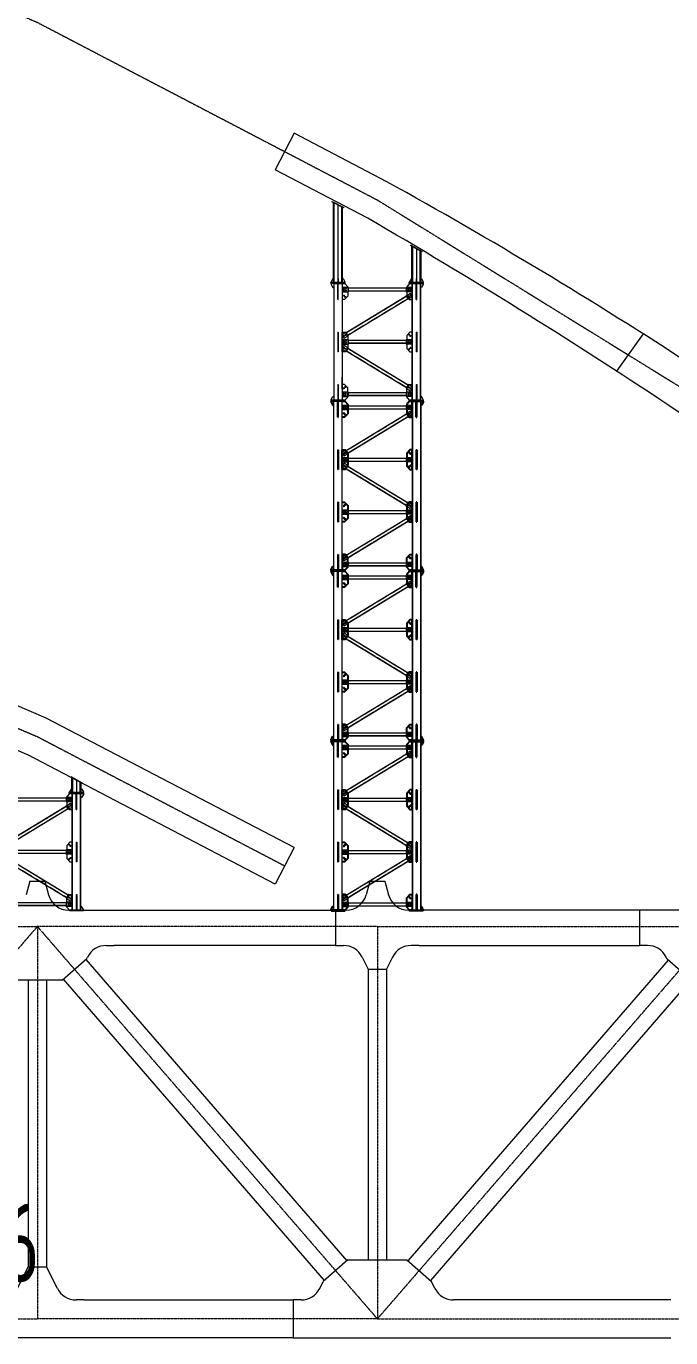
# Model space of a CAD drawing. Extents: x -2876908 to 633791, y -1383861 to 872234.
# Drawn here: x -429248 to -404600, y 749169 to 799314 of the extents above; entities that cross this region are included whole.
import ezdxf
from ezdxf.enums import TextEntityAlignment as Align

# ---------------------------------------------------------------- set-up
doc = ezdxf.new("R2010")
doc.units = 0
doc.header["$LTSCALE"] = 5
doc.header["$MEASUREMENT"] = 0
doc.linetypes.add('CENTER', pattern=[2, 1.25, -0.25, 0.25, -0.25])
doc.linetypes.add('DASHED', pattern=[0.75, 0.5, -0.25])
doc.layers.get('0').update_dxf_attribs({"linetype": 'CONTINUOUS', "lineweight": 25})
for name, color, linetype, lineweight in [('3中心线', 6, 'CENTER', 18), ('5标注', 3, 'CONTINUOUS', 15), ('6文本', 7, 'CONTINUOUS', 15), ('7边界线', 8, 'CONTINUOUS', 15), ('DIM', 3, 'CONTINUOUS', 0), ('STGJ_BOLT_THIN', 9, 'CONTINUOUS', 0), ('STXT_XG_END_THIN', 2, 'CONTINUOUS', 0), ('STXT_XG_THIN', 2, 'CONTINUOUS', 0), ('STXT_XG_TNDSH', 6, 'DASHED', 0)]:
    doc.layers.add(name, color=color, linetype=linetype, lineweight=lineweight)
doc.layers.add('M_Prof', color=2, linetype='CONTINUOUS')
doc.layers.add('M_Profx', color=2, linetype='CONTINUOUS')
doc.styles.add('TSSD_NORM', font='tssdeng.shx', dxfattribs={"width": 0.7, "bigfont": 'hztxt.shx'})

# ---------------------------------------------------------------- blocks, each defined once
blk = doc.blocks.new('f234w2')
at = {"layer": '3中心线'}
for p, q in [((245704, 1526), (232704, -13474)), ((232704, 1526), (245704, 1526)), ((245704, 1526), (258704, -13474)), ((258704, 1526), (245704, 1526)), ((245704, 1526), (245704, -13474)), ((271704, 1526), (258704, -13474)), ((258704, 1526), (271704, 1526)), ((258704, 1526), (258704, -13474)), ((232704, -13474), (245704, -13474)), ((258704, -13474), (245704, -13474)), ((258704, -13474), (271704, -13474))]:
    blk.add_line(p, q, dxfattribs=at)
at = {"layer": '7边界线'}
for p, q in [((245419, 3265), (245277, 2741)), ((245419, 3265), (245988, 3265)), ((245988, 3265), (246130, 2741)), ((258419, 3265), (258277, 2741)), ((258419, 3265), (258988, 3265)), ((258988, 3265), (259130, 2741)), ((246902, 2150), (248639, 2150)), ((248639, 2150), (257107, 2150)), ((257505, 2150), (257107, 2150)), ((257107, 2150), (257107, 800)), ((260300, 2150), (259902, 2150)), ((268732, 2150), (260300, 2150)), ((270502, 2150), (268732, 2150)), ((268732, 2150), (268732, 800)), ((248339, 800), (248639, 800)), ((257107, 800), (248639, 800)), ((257107, 800), (257407, 800)), ((260300, 800), (260000, 800)), ((260300, 800), (268732, 800)), ((269032, 800), (268732, 800)), ((246650, -520), (247594, 298)), ((247556, 265), (257541, -11257)), ((247594, 298), (247624, 358)), ((258123, 358), (258354, -104)), ((259284, 358), (259054, -104)), ((269829, 239), (259866, -11257)), ((269791, 272), (269748, 358)), ((270734, -546), (269791, 272)), ((246688, -487), (256674, -12009)), ((258354, -104), (258354, -11224)), ((258354, -104), (259054, -104)), ((259054, -104), (259054, -11224)), ((246650, -520), (244833, -520)), ((245354, -520), (245354, -11481)), ((246054, -520), (246054, -11481)), ((270696, -513), (260733, -12009)), ((244940, -12308), (245354, -11481)), ((245354, -11481), (246054, -11481)), ((246467, -12308), (246054, -11481)), ((257579, -11224), (256636, -12041)), ((257579, -11224), (259828, -11224)), ((259828, -11224), (260771, -12041)), ((256503, -12308), (256636, -12041)), ((260904, -12308), (260771, -12041)), ((247482, -12750), (247182, -12750)), ((247482, -12750), (255487, -12750)), ((255787, -12750), (255487, -12750)), ((255487, -12750), (255487, -14198)), ((269925, -12750), (261620, -12750)), ((255487, -14198), (243925, -14198)), ((255487, -14198), (269925, -14198))]:
    blk.add_line(p, q, dxfattribs=at)
for centre, start, end in [((246902, 2950), 195.1751, 270), ((257505, 2950), 270, 344.8249), ((259902, 2950), 195.1751, 270), ((248339, 0), 90, 153.4349), ((257407, 0), 26.5651, 90), ((260000, 0), 90, 153.4349), ((269032, 0), 26.5651, 90), ((247182, -11950), 206.5651, 270), ((255787, -11950), 270, 333.4349), ((261620, -11950), 206.5651, 270)]:
    blk.add_arc(centre, 800, start, end, dxfattribs=at)
blk = doc.blocks.new('立面图')
at = {"layer": '3中心线'}
for points in [[(37875, -1387), (50875, 9107), (63875, 18366), (76875, 26391), (89875, 33181), (102875, 38737), (115875, 43058), (128875, 46144), (141875, 47996), (154875, 48613), (167875, 47996), (180875, 46144), (193875, 43058), (206875, 38737), (219875, 33181), (232875, 26391), (245875, 18366), (258875, 9107), (271875, -1387)], [(80421, 934), (89875, 5872), (102875, 11428), (115875, 15749), (128875, 18835), (141875, 20687), (154875, 21305), (167875, 20687), (180875, 18835), (193875, 15749), (206875, 11428), (219875, 5872), (229329, 934)]]:
    blk.add_lwpolyline(points, dxfattribs=at)
at = {"layer": '7边界线', "ltscale": 0.1}
for p, q in [((229692, 28940), (228965, 27546)), ((233238, 27088), (229692, 28940)), ((232510, 25694), (228965, 27546)), ((243034, 21274), (242019, 19849)), ((220212, 6583), (207184, 12150)), ((219565, 5150), (206565, 10705)), ((229692, 1631), (220212, 6582)), ((228965, 237), (219510, 5176)), ((229692, 1631), (228965, 237))]:
    blk.add_line(p, q, dxfattribs=at)
for centre, radius, start, end in [((142052, -137707), 188341, 52.72008, 61.04305), ((116915, -173000), 229873, 53.0489, 59.81031)]:
    blk.add_arc(centre, radius, start, end, dxfattribs=at)
at = {"layer": '5标注'}
blk.add_blockref('f234w2', (-25830, -2913), dxfattribs=at)
blk = doc.blocks.new('孔')
blk.add_circle((22022, 20887), 13.3)
at = {"layer": 'STGJ_BOLT_THIN'}
for p, q in [((21992, 20887), (22052, 20887)), ((22022, 20917), (22022, 20857))]:
    blk.add_line(p, q, dxfattribs=at)
blk = doc.blocks.new('flhdasdhfksfdjl')
at = {"color": 241}
for p, q in [((11534671, 549419), (11534671, 550022)), ((11534691, 549419), (11534691, 550022)), ((11534671, 549419), (11534691, 549419)), ((11537671, 548165), (11537671, 547419)), ((11537671, 548165), (11537691, 548165)), ((11537691, 548165), (11537691, 547419)), ((11537691, 547419), (11537671, 547419)), ((11534671, 546165), (11534671, 545562)), ((11534671, 546165), (11534691, 546165)), ((11534691, 546165), (11534691, 545562))]:
    blk.add_line(p, q, dxfattribs=at)
for p, q in [((11534691, 549840), (11534671, 549840)), ((11534691, 549813), (11534671, 549813)), ((11534691, 549770), (11534671, 549770)), ((11534691, 549743), (11534671, 549743)), ((11537691, 549840), (11537671, 549840)), ((11537691, 549813), (11537671, 549813)), ((11537691, 549770), (11537671, 549770)), ((11537691, 549743), (11537671, 549743)), ((11534691, 549578), (11534671, 549578)), ((11534691, 549551), (11534671, 549551)), ((11534691, 549541), (11534671, 549541)), ((11534691, 549515), (11534671, 549515)), ((11537691, 549578), (11537671, 549578)), ((11537691, 549551), (11537671, 549551)), ((11537691, 549541), (11537671, 549541)), ((11537691, 549515), (11537671, 549515)), ((11534691, 548069), (11534671, 548069)), ((11534691, 548042), (11534671, 548042)), ((11534691, 548033), (11534671, 548033)), ((11534691, 548006), (11534671, 548006)), ((11534691, 547840), (11534671, 547840)), ((11534691, 547813), (11534671, 547813)), ((11534691, 547770), (11534671, 547770)), ((11534691, 547743), (11534671, 547743)), ((11537691, 548069), (11537671, 548069)), ((11537691, 548042), (11537671, 548042)), ((11537691, 548033), (11537671, 548033)), ((11537691, 548006), (11537671, 548006)), ((11537691, 547840), (11537671, 547840)), ((11537691, 547813), (11537671, 547813)), ((11537691, 547770), (11537671, 547770)), ((11537691, 547743), (11537671, 547743)), ((11534691, 547564), (11534671, 547564)), ((11534691, 547528), (11534671, 547528)), ((11537691, 547564), (11537671, 547564)), ((11537691, 547528), (11537671, 547528)), ((11534691, 546069), (11534671, 546069)), ((11534691, 546042), (11534671, 546042)), ((11534691, 546033), (11534671, 546033)), ((11534691, 546006), (11534671, 546006)), ((11534691, 545840), (11534671, 545840)), ((11534691, 545813), (11534671, 545813)), ((11534691, 545770), (11534671, 545770)), ((11534691, 545743), (11534671, 545743)), ((11537691, 546069), (11537671, 546069)), ((11537691, 546042), (11537671, 546042)), ((11537691, 546033), (11537671, 546033)), ((11537691, 546006), (11537671, 546006)), ((11537691, 545840), (11537671, 545840)), ((11537691, 545813), (11537671, 545813)), ((11537691, 545770), (11537671, 545770)), ((11537691, 545743), (11537671, 545743))]:
    blk.add_line(p, q)
at = {"color": 5}
for p, q in [((11537671, 549419), (11537671, 550022)), ((11537691, 549419), (11537691, 550022)), ((11537671, 549419), (11537691, 549419)), ((11534671, 548165), (11534671, 547419)), ((11534671, 548165), (11534691, 548165)), ((11534691, 548165), (11534691, 547419)), ((11534691, 547419), (11534671, 547419)), ((11537671, 546165), (11537671, 545562)), ((11537671, 546165), (11537691, 546165)), ((11537691, 546165), (11537691, 545562))]:
    blk.add_line(p, q, dxfattribs=at)
at = {"color": 6}
for points in [[(11534418, 550042), (11534943, 550042), (11534943, 550022), (11534418, 550022)], [(11537943, 550042), (11537418, 550042), (11537418, 550022), (11537943, 550022)], [(11534418, 545542), (11534943, 545542), (11534943, 545562), (11534418, 545562)], [(11537943, 545542), (11537418, 545542), (11537418, 545562), (11537943, 545562)]]:
    blk.add_lwpolyline(points, close=True, dxfattribs=at)
for points in [[(11534418, 550022), (11534418, 549992), (11534488, 549872), (11534518, 549872)], [(11534418, 550022), (11534418, 549992), (11534488, 549872), (11534518, 549872)], [(11537943, 550022), (11537943, 549992), (11537873, 549872), (11537843, 549872)], [(11537943, 550022), (11537943, 549992), (11537873, 549872), (11537843, 549872)], [(11534418, 545562), (11534418, 545592), (11534488, 545712), (11534518, 545712)], [(11534418, 545562), (11534418, 545592), (11534488, 545712), (11534518, 545712)], [(11537943, 545562), (11537943, 545592), (11537873, 545712), (11537843, 545712)], [(11537943, 545562), (11537943, 545592), (11537873, 545712), (11537843, 545712)]]:
    blk.add_lwpolyline(points, dxfattribs=at)
at = {"color": 5}
for points in [[(11534843, 550022), (11534943, 550022), (11535054, 549902), (11535054, 549540), (11534932, 549419), (11534843, 549419)], [(11537518, 548165), (11537429, 548165), (11537308, 548043), (11537308, 547540), (11537429, 547419), (11537518, 547419)], [(11534843, 546165), (11534843, 545562), (11534943, 545562), (11535054, 545682), (11535054, 546043), (11534932, 546165), (11534843, 546165)]]:
    blk.add_lwpolyline(points, dxfattribs=at)
at = {"color": 241}
for points in [[(11537518, 550022), (11537418, 550022), (11537308, 549897), (11537308, 549572), (11537401, 549419), (11537518, 549419), (11537518, 550022)], [(11534843, 548165), (11534960, 548165), (11535054, 548011), (11535054, 547572), (11534960, 547419), (11534843, 547419), (11534843, 548165)], [(11537518, 546165), (11537518, 545562), (11537418, 545562), (11537308, 545687), (11537308, 546011), (11537401, 546165), (11537518, 546165)]]:
    blk.add_lwpolyline(points, dxfattribs=at)
at = {"layer": 'DIM'}
for p, q in [((11534843, 545997), (11534843, 546449)), ((11537518, 546210), (11537518, 546547))]:
    blk.add_line(p, q, dxfattribs=at)
at = {"layer": 'STXT_XG_END_THIN'}
for p, q in [((11534518, 550022), (11534843, 550022)), ((11537843, 550022), (11537518, 550022)), ((11534518, 545562), (11534843, 545562)), ((11537843, 545562), (11537518, 545562))]:
    blk.add_line(p, q, dxfattribs=at)
at = {"layer": 'STXT_XG_END_THIN', "color": 3}
for p, q in [((11534863, 549872), (11534863, 549712)), ((11534863, 549712), (11535074, 549712)), ((11537498, 549712), (11537498, 549872)), ((11534863, 547872), (11534863, 547712)), ((11534863, 547712), (11535074, 547712)), ((11537498, 547712), (11537498, 547872)), ((11534863, 545872), (11534863, 545712)), ((11534863, 545712), (11535074, 545712)), ((11537498, 545712), (11537498, 545872))]:
    blk.add_line(p, q, dxfattribs=at)
at = {"layer": 'STXT_XG_THIN', "color": 2}
for p, q in [((11534518, 550022), (11534518, 545562)), ((11534843, 550022), (11534843, 545562)), ((11537518, 545562), (11537518, 550022)), ((11537843, 545562), (11537843, 550022))]:
    blk.add_line(p, q, dxfattribs=at)
at = {"layer": 'STXT_XG_THIN', "color": 3}
for p, q in [((11535074, 549872), (11534863, 549872)), ((11535064, 549872), (11535064, 549712)), ((11535074, 549872), (11535074, 549712)), ((11537288, 549849), (11535074, 549849)), ((11537288, 549735), (11535074, 549735)), ((11537288, 549872), (11537288, 549712)), ((11537498, 549872), (11537288, 549872)), ((11537498, 549712), (11537288, 549712)), ((11537298, 549872), (11537298, 549712)), ((11535074, 547872), (11534863, 547872)), ((11535064, 547872), (11535064, 547712)), ((11535074, 547872), (11535074, 547712)), ((11537288, 547849), (11535074, 547849)), ((11537288, 547735), (11535074, 547735)), ((11537288, 547872), (11537288, 547712)), ((11537498, 547872), (11537288, 547872)), ((11537498, 547712), (11537288, 547712)), ((11537298, 547872), (11537298, 547712)), ((11535074, 545872), (11534863, 545872)), ((11535064, 545872), (11535064, 545712)), ((11535074, 545872), (11535074, 545712)), ((11537288, 545849), (11535074, 545849)), ((11537288, 545735), (11535074, 545735)), ((11537288, 545872), (11537288, 545712)), ((11537498, 545872), (11537288, 545872)), ((11537498, 545712), (11537288, 545712)), ((11537298, 545872), (11537298, 545712))]:
    blk.add_line(p, q, dxfattribs=at)
at = {"layer": 'STXT_XG_THIN', "color": 241}
for p, q in [((11537292, 549560), (11537450, 549656)), ((11537498, 549577), (11537450, 549656)), ((11537304, 549540), (11534998, 548141)), ((11537363, 549443), (11535057, 548043)), ((11537375, 549423), (11537292, 549560)), ((11537383, 549428), (11537300, 549565)), ((11537498, 549498), (11537375, 549423)), ((11537498, 549577), (11537498, 549498)), ((11534863, 548085), (11534986, 548160)), ((11535061, 548018), (11534978, 548155)), ((11535069, 548023), (11534986, 548160)), ((11534863, 548007), (11534863, 548085)), ((11534863, 548007), (11534911, 547927)), ((11534863, 547577), (11534911, 547656)), ((11535069, 548023), (11534911, 547927)), ((11535069, 547560), (11534911, 547656)), ((11534863, 547577), (11534863, 547498)), ((11534863, 547498), (11534986, 547423)), ((11535061, 547565), (11534978, 547428)), ((11535069, 547560), (11534986, 547423)), ((11537304, 546043), (11534998, 547443)), ((11537363, 546141), (11535057, 547540)), ((11537375, 546160), (11537292, 546023)), ((11537383, 546155), (11537300, 546018)), ((11537498, 546085), (11537375, 546160)), ((11537498, 546007), (11537498, 546085)), ((11537292, 546023), (11537450, 545927)), ((11537498, 546007), (11537450, 545927))]:
    blk.add_line(p, q, dxfattribs=at)
at = {"layer": 'STXT_XG_TNDSH', "color": 2}
for p, q in [((11534526, 550022), (11534526, 545562)), ((11534835, 550022), (11534835, 545562)), ((11537526, 545562), (11537526, 550022)), ((11537835, 545562), (11537835, 550022))]:
    blk.add_line(p, q, dxfattribs=at)
at = {"layer": 'STXT_XG_TNDSH', "color": 3}
for p, q in [((11537288, 549845), (11535074, 549845)), ((11537288, 549739), (11535074, 549739)), ((11537288, 547845), (11535074, 547845)), ((11537288, 547739), (11535074, 547739)), ((11537288, 545845), (11535074, 545845)), ((11537288, 545739), (11535074, 545739))]:
    blk.add_line(p, q, dxfattribs=at)
at = {"layer": 'STXT_XG_TNDSH', "color": 241}
for p, q in [((11537306, 549537), (11535000, 548137)), ((11537361, 549446), (11535055, 548047)), ((11537306, 546047), (11535000, 547446)), ((11537361, 546137), (11535055, 547537))]:
    blk.add_line(p, q, dxfattribs=at)
for p in [(11512886, 528939), (11512886, 528869), (11512886, 528677), (11512956, 528939), (11512956, 528869), (11512936, 528627), (11512886, 526939), (11512886, 526869), (11512886, 526677), (11512956, 526939), (11512956, 526869), (11512946, 526640)]:
    blk.add_blockref('孔', p)
at = {"xscale": -1}
for p in [(11559405, 528939), (11559405, 528869), (11559475, 528939), (11559475, 528869), (11559475, 528677), (11559415, 528640), (11559405, 526939), (11559405, 526869), (11559475, 526939), (11559475, 526869), (11559475, 526677), (11559425, 526627)]:
    blk.add_blockref('孔', p, dxfattribs=at)
at = {"rotation": 180}
for p in [(11559425, 568956), (11559475, 568907), (11559415, 566943), (11559405, 566714), (11559405, 566644), (11559475, 566907), (11559475, 566714), (11559475, 566644)]:
    blk.add_blockref('孔', p, dxfattribs=at)
at = {"xscale": -1, "rotation": 180}
for p in [(11512886, 568907), (11512946, 568943), (11512936, 566956), (11512886, 566907), (11512886, 566714), (11512886, 566644), (11512956, 566714), (11512956, 566644)]:
    blk.add_blockref('孔', p, dxfattribs=at)
blk = doc.blocks.new('6.5M11')
at = {"color": 5}
for p, q in [((128499, 27955), (128499, 28558)), ((128519, 27955), (128519, 28558)), ((128519, 27955), (128499, 27955)), ((128499, 24701), (128499, 23955)), ((128499, 24701), (128519, 24701)), ((128519, 24701), (128519, 23955)), ((128519, 23955), (128499, 23955))]:
    blk.add_line(p, q, dxfattribs=at)
for p, q in [((128499, 28377), (128519, 28377)), ((128499, 28350), (128519, 28350)), ((128499, 28307), (128519, 28307)), ((128499, 28280), (128519, 28280)), ((128499, 28114), (128519, 28114)), ((128499, 28088), (128519, 28088)), ((128499, 28078), (128519, 28078)), ((128499, 28051), (128519, 28051)), ((128499, 26605), (128519, 26605)), ((128499, 26579), (128519, 26579)), ((128499, 26569), (128519, 26569)), ((128499, 26543), (128519, 26543)), ((128499, 26377), (128519, 26377)), ((128499, 26350), (128519, 26350)), ((128499, 26307), (128519, 26307)), ((128499, 26280), (128519, 26280)), ((128499, 26101), (128519, 26101)), ((128499, 26065), (128519, 26065)), ((128519, 24605), (128499, 24605)), ((128519, 24579), (128499, 24579)), ((128519, 24569), (128499, 24569)), ((128519, 24543), (128499, 24543)), ((128519, 24377), (128499, 24377)), ((128519, 24350), (128499, 24350)), ((128519, 24307), (128499, 24307)), ((128519, 24280), (128499, 24280)), ((128519, 24101), (128499, 24101)), ((128519, 24065), (128499, 24065)), ((128519, 22605), (128499, 22605)), ((128519, 22579), (128499, 22579)), ((128519, 22569), (128499, 22569)), ((128519, 22543), (128499, 22543)), ((128519, 22377), (128499, 22377)), ((128519, 22350), (128499, 22350)), ((128519, 22307), (128499, 22307)), ((128519, 22280), (128499, 22280))]:
    blk.add_line(p, q)
at = {"color": 241}
for p, q in [((128499, 26701), (128499, 25955)), ((128519, 26701), (128499, 26701)), ((128519, 26701), (128519, 25955)), ((128499, 25955), (128519, 25955)), ((128499, 22701), (128499, 22093)), ((128499, 22701), (128519, 22701)), ((128519, 22701), (128519, 22093))]:
    blk.add_line(p, q, dxfattribs=at)
at = {"color": 6}
for points in [[(128247, 28578), (128772, 28578), (128772, 28558), (128247, 28558)], [(128247, 22078), (128772, 22078), (128772, 22098), (128247, 22098)]]:
    blk.add_lwpolyline(points, close=True, dxfattribs=at)
for points in [[(128247, 28558), (128247, 28528), (128317, 28408), (128347, 28408)], [(128247, 28558), (128247, 28528), (128317, 28408), (128347, 28408)], [(128247, 22098), (128247, 22128), (128317, 22248), (128347, 22248)], [(128247, 22098), (128247, 22128), (128317, 22248), (128347, 22248)]]:
    blk.add_lwpolyline(points, dxfattribs=at)
at = {"color": 241}
for points in [[(128672, 28558), (128772, 28558), (128882, 28438), (128882, 28109), (128789, 27955), (128672, 27955), (128672, 28558)], [(128672, 24701), (128789, 24701), (128882, 24548), (128882, 24109), (128789, 23955), (128672, 23955), (128672, 24701)]]:
    blk.add_lwpolyline(points, dxfattribs=at)
at = {"color": 5}
for points in [[(128672, 26701), (128761, 26701), (128882, 26580), (128882, 26077), (128761, 25955), (128672, 25955), (128672, 26701)], [(128672, 22701), (128672, 22098), (128772, 22098), (128882, 22218), (128882, 22580), (128761, 22701), (128672, 22701)]]:
    blk.add_lwpolyline(points, dxfattribs=at)
at = {"layer": 'STXT_XG_END_THIN'}
for p, q in [((128347, 28558), (128672, 28558)), ((128347, 22098), (128672, 22098))]:
    blk.add_line(p, q, dxfattribs=at)
at = {"layer": 'STXT_XG_THIN', "color": 2}
for p, q in [((128347, 28558), (128347, 22098)), ((128672, 28558), (128672, 22098))]:
    blk.add_line(p, q, dxfattribs=at)
at = {"layer": 'STXT_XG_TNDSH', "color": 2}
for p, q in [((128355, 28558), (128355, 22098)), ((128664, 28558), (128664, 22098))]:
    blk.add_line(p, q, dxfattribs=at)
for p in [(106715, 7476), (106715, 7406), (106715, 7213), (106775, 7177), (106785, 7476), (106785, 7406), (106715, 5476), (106715, 5406), (106715, 5213), (106765, 5164), (106785, 5476), (106785, 5406), (106715, 3476), (106715, 3406), (106715, 3213), (106775, 3177), (106785, 3476), (106785, 3406)]:
    blk.add_blockref('孔', p)
at = {"xscale": -1, "rotation": 180}
for p in [(106715, 47443), (106765, 47493), (106715, 47251), (106715, 47181), (106785, 47251), (106785, 47181), (106715, 45443), (106775, 45480), (106715, 43443), (106765, 43493), (106715, 43251), (106715, 43181), (106785, 43251), (106785, 43181)]:
    blk.add_blockref('孔', p, dxfattribs=at)
blk = doc.blocks.new('6.5M222')
at = {"color": 241}
for p, q in [((130499, 27955), (130499, 28558)), ((130519, 27955), (130519, 28558)), ((130519, 27955), (130499, 27955)), ((130499, 24701), (130499, 23955)), ((130499, 24701), (130519, 24701)), ((130519, 24701), (130519, 23955)), ((130519, 23955), (130499, 23955))]:
    blk.add_line(p, q, dxfattribs=at)
for p, q in [((130499, 28377), (130519, 28377)), ((130499, 28350), (130519, 28350)), ((130499, 28307), (130519, 28307)), ((130499, 28280), (130519, 28280)), ((130499, 28114), (130519, 28114)), ((130499, 28088), (130519, 28088)), ((130499, 28078), (130519, 28078)), ((130499, 28051), (130519, 28051)), ((130499, 26605), (130519, 26605)), ((130499, 26579), (130519, 26579)), ((130499, 26569), (130519, 26569)), ((130499, 26543), (130519, 26543)), ((130499, 26377), (130519, 26377)), ((130499, 26350), (130519, 26350)), ((130499, 26307), (130519, 26307)), ((130499, 26280), (130519, 26280)), ((130499, 26101), (130519, 26101)), ((130499, 26065), (130519, 26065)), ((130519, 24605), (130499, 24605)), ((130519, 24579), (130499, 24579)), ((130519, 24569), (130499, 24569)), ((130519, 24543), (130499, 24543)), ((130519, 24377), (130499, 24377)), ((130519, 24350), (130499, 24350)), ((130519, 24307), (130499, 24307)), ((130519, 24280), (130499, 24280)), ((130519, 24101), (130499, 24101)), ((130519, 24065), (130499, 24065)), ((130499, 22605), (130519, 22605)), ((130499, 22579), (130519, 22579)), ((130499, 22569), (130519, 22569)), ((130499, 22543), (130519, 22543)), ((130499, 22377), (130519, 22377)), ((130499, 22350), (130519, 22350)), ((130499, 22307), (130519, 22307)), ((130499, 22280), (130519, 22280))]:
    blk.add_line(p, q)
at = {"color": 5}
for p, q in [((130499, 26701), (130499, 25955)), ((130519, 26701), (130499, 26701)), ((130519, 26701), (130519, 25955)), ((130499, 25955), (130519, 25955)), ((130499, 22701), (130499, 22098)), ((130519, 22701), (130499, 22701)), ((130519, 22701), (130519, 22098))]:
    blk.add_line(p, q, dxfattribs=at)
for points in [[(130347, 28558), (130247, 28558), (130137, 28438), (130137, 28077), (130258, 27955), (130347, 27955)], [(130347, 24701), (130258, 24701), (130137, 24580), (130137, 24077), (130258, 23955), (130347, 23955)]]:
    blk.add_lwpolyline(points, dxfattribs=at)
at = {"color": 6}
for points in [[(130772, 28578), (130247, 28578), (130247, 28558), (130772, 28558)], [(130772, 22078), (130247, 22078), (130247, 22098), (130772, 22098)]]:
    blk.add_lwpolyline(points, close=True, dxfattribs=at)
for points in [[(130772, 28558), (130772, 28528), (130702, 28408), (130672, 28408)], [(130772, 28558), (130772, 28528), (130702, 28408), (130672, 28408)], [(130772, 22098), (130772, 22128), (130702, 22248), (130672, 22248)], [(130772, 22098), (130772, 22128), (130702, 22248), (130672, 22248)]]:
    blk.add_lwpolyline(points, dxfattribs=at)
at = {"color": 241}
for points in [[(130347, 26701), (130230, 26701), (130137, 26548), (130137, 26109), (130230, 25955), (130347, 25955), (130347, 26701)], [(130347, 22701), (130347, 22098), (130247, 22098), (130137, 22218), (130137, 22548), (130230, 22701), (130347, 22701)]]:
    blk.add_lwpolyline(points, dxfattribs=at)
at = {"layer": 'STXT_XG_END_THIN'}
for p, q in [((130672, 28558), (130347, 28558)), ((130672, 22098), (130347, 22098))]:
    blk.add_line(p, q, dxfattribs=at)
at = {"layer": 'STXT_XG_THIN', "color": 2}
for p, q in [((130347, 22098), (130347, 28558)), ((130672, 22098), (130672, 28558))]:
    blk.add_line(p, q, dxfattribs=at)
at = {"layer": 'STXT_XG_TNDSH', "color": 2}
for p, q in [((130355, 22098), (130355, 28558)), ((130664, 22098), (130664, 28558))]:
    blk.add_line(p, q, dxfattribs=at)
at = {"xscale": -1}
for p in [(152234, 7476), (152234, 7406), (152304, 7476), (152304, 7406), (152304, 7213), (152254, 7164), (152234, 5476), (152234, 5406), (152244, 5177), (152304, 5476), (152304, 5406), (152304, 5213), (152234, 3476), (152234, 3406), (152254, 3164), (152304, 3476), (152304, 3406), (152304, 3213)]:
    blk.add_blockref('孔', p, dxfattribs=at)
at = {"rotation": 180}
for p in [(152244, 47480), (152304, 47443), (152254, 45493), (152304, 45443), (152244, 43480), (152304, 43443), (152234, 43251), (152234, 43181), (152304, 43251), (152304, 43181)]:
    blk.add_blockref('孔', p, dxfattribs=at)
blk = doc.blocks.new('sahdlfhaskfhkjs')
at = {"layer": 'STXT_XG_END_THIN', "color": 3}
for p, q in [((11556664, 547825), (11556664, 547665)), ((11556664, 547665), (11556874, 547665)), ((11559299, 547665), (11559299, 547825)), ((11556664, 545825), (11556664, 545665)), ((11556664, 545665), (11556874, 545665)), ((11559299, 545665), (11559299, 545825)), ((11556664, 543825), (11556664, 543665)), ((11556664, 543665), (11556874, 543665)), ((11559299, 543665), (11559299, 543825)), ((11556664, 541825), (11556664, 541665)), ((11556664, 541665), (11556874, 541665)), ((11559299, 541665), (11559299, 541825))]:
    blk.add_line(p, q, dxfattribs=at)
at = {"layer": 'STXT_XG_THIN', "color": 3}
for p, q in [((11556874, 547825), (11556664, 547825)), ((11556864, 547825), (11556864, 547665)), ((11556874, 547825), (11556874, 547665)), ((11559089, 547802), (11556874, 547802)), ((11559089, 547688), (11556874, 547688)), ((11559089, 547825), (11559089, 547665)), ((11559299, 547825), (11559089, 547825)), ((11559299, 547665), (11559089, 547665)), ((11559099, 547825), (11559099, 547665)), ((11556874, 545825), (11556664, 545825)), ((11556864, 545825), (11556864, 545665)), ((11556874, 545825), (11556874, 545665)), ((11559089, 545802), (11556874, 545802)), ((11559089, 545688), (11556874, 545688)), ((11559089, 545825), (11559089, 545665)), ((11559299, 545825), (11559089, 545825)), ((11559299, 545665), (11559089, 545665)), ((11559099, 545825), (11559099, 545665)), ((11556874, 543825), (11556664, 543825)), ((11556864, 543825), (11556864, 543665)), ((11556874, 543825), (11556874, 543665)), ((11559089, 543802), (11556874, 543802)), ((11559089, 543688), (11556874, 543688)), ((11559089, 543825), (11559089, 543665)), ((11559299, 543825), (11559089, 543825)), ((11559299, 543665), (11559089, 543665)), ((11559099, 543825), (11559099, 543665)), ((11556874, 541825), (11556664, 541825)), ((11556864, 541825), (11556864, 541665)), ((11556874, 541825), (11556874, 541665)), ((11559089, 541802), (11556874, 541802)), ((11559089, 541688), (11556874, 541688)), ((11559089, 541825), (11559089, 541665)), ((11559299, 541825), (11559089, 541825)), ((11559299, 541665), (11559089, 541665)), ((11559099, 541825), (11559099, 541665))]:
    blk.add_line(p, q, dxfattribs=at)
at = {"layer": 'STXT_XG_THIN', "color": 241}
for p, q in [((11556664, 547530), (11556712, 547609)), ((11556870, 547513), (11556712, 547609)), ((11556664, 547530), (11556664, 547451)), ((11556664, 547451), (11556787, 547377)), ((11556862, 547519), (11556779, 547382)), ((11556870, 547513), (11556787, 547377)), ((11559105, 545997), (11556799, 547396)), ((11559164, 546094), (11556858, 547494)), ((11559176, 546114), (11559093, 545977)), ((11559184, 546108), (11559101, 545972)), ((11559299, 546039), (11559176, 546114)), ((11559093, 545977), (11559251, 545881)), ((11559093, 545513), (11559251, 545609)), ((11559299, 545960), (11559251, 545881)), ((11559299, 545530), (11559251, 545609)), ((11559299, 545960), (11559299, 546039)), ((11559105, 545494), (11556799, 544094)), ((11559164, 545396), (11556858, 543997)), ((11559176, 545377), (11559093, 545513)), ((11559184, 545382), (11559101, 545519)), ((11559299, 545451), (11559176, 545377)), ((11559299, 545530), (11559299, 545451)), ((11556664, 544039), (11556787, 544114)), ((11556862, 543972), (11556779, 544108)), ((11556870, 543977), (11556787, 544114)), ((11556664, 543960), (11556664, 544039)), ((11556664, 543960), (11556712, 543881)), ((11556664, 543530), (11556712, 543609)), ((11556870, 543977), (11556712, 543881)), ((11556870, 543513), (11556712, 543609)), ((11556664, 543530), (11556664, 543451)), ((11556664, 543451), (11556787, 543377)), ((11556862, 543519), (11556779, 543382)), ((11556870, 543513), (11556787, 543377)), ((11559105, 541997), (11556799, 543396)), ((11559164, 542094), (11556858, 543494)), ((11559176, 542114), (11559093, 541977)), ((11559184, 542108), (11559101, 541972)), ((11559299, 542039), (11559176, 542114)), ((11559093, 541977), (11559251, 541881)), ((11559299, 541960), (11559251, 541881)), ((11559299, 541960), (11559299, 542039))]:
    blk.add_line(p, q, dxfattribs=at)
at = {"layer": 'STXT_XG_TNDSH', "color": 3}
for p, q in [((11559089, 547798), (11556874, 547798)), ((11559089, 547692), (11556874, 547692)), ((11559089, 545798), (11556874, 545798)), ((11559089, 545692), (11556874, 545692)), ((11559089, 543798), (11556874, 543798)), ((11559089, 543692), (11556874, 543692)), ((11559089, 541798), (11556874, 541798)), ((11559089, 541692), (11556874, 541692))]:
    blk.add_line(p, q, dxfattribs=at)
at = {"layer": 'STXT_XG_TNDSH', "color": 241}
for p, q in [((11559107, 546000), (11556801, 547400)), ((11559162, 546091), (11556856, 547490)), ((11559107, 545490), (11556801, 544091)), ((11559162, 545400), (11556856, 544000)), ((11559107, 542000), (11556801, 543400)), ((11559162, 542091), (11556856, 543490))]:
    blk.add_line(p, q, dxfattribs=at)
for name, p in [('6.5M11', (11427972, 519417)), ('6.5M222', (11428972, 519417))]:
    blk.add_blockref(name, p)

msp = doc.modelspace()

# ---------------------------------------------------------------- linework, layer by layer
for p, q in [((-417588.667, 789493.227), (-417588.667, 789513.227)), ((-417063.667, 789493.227), (-417063.667, 789513.227)), ((-414588.667, 789493.227), (-414588.667, 789513.227)), ((-414063.667, 789493.227), (-414063.667, 789513.227)), ((-427588.667, 769993.227), (-427588.667, 770013.227)), ((-427588.667, 769993.227), (-427588.667, 770013.227)), ((-427063.667, 769993.227), (-427063.667, 770013.227)), ((-427063.667, 769993.227), (-427063.667, 770013.227))]:
    msp.add_line(p, q)
at = {"layer": '7边界线'}
for points in [[(-417112.814, 792368.109), (-417557.813, 792596.766), (-417548.667, 792614.566), (-417103.668, 792385.909)], [(-414118.903, 790683.659), (-414553.289, 790931.886), (-414543.36, 790949.262), (-414108.974, 790701.034)], [(-427114.066, 770374.661), (-427556.895, 770607.492), (-427547.582, 770625.206), (-427104.753, 770392.375)]]:
    msp.add_lwpolyline(points, close=True, dxfattribs=at)
at = {"layer": 'DIM'}
for p, q in [((-417326.167, 792500.238), (-417326.167, 789493.227)), ((-414326.167, 790825.148), (-414326.167, 789493.227)), ((-417518.167, 789663.227), (-417588.667, 789543.227)), ((-417588.667, 789513.227), (-417588.667, 789543.227)), ((-417063.667, 789513.227), (-417588.667, 789513.227)), ((-417063.667, 789493.227), (-417588.667, 789493.227)), ((-417518.167, 789663.227), (-417488.667, 789663.227)), ((-417321.167, 789663.227), (-417331.167, 789663.227)), ((-417331.167, 789663.227), (-417331.167, 789513.227)), ((-417321.167, 789663.227), (-417321.167, 789513.227)), ((-417134.167, 789663.227), (-417163.667, 789663.227)), ((-417134.167, 789663.227), (-417063.667, 789543.227)), ((-417063.667, 789513.227), (-417063.667, 789543.227)), ((-414518.167, 789663.227), (-414588.667, 789543.227)), ((-414588.667, 789513.227), (-414588.667, 789543.227)), ((-414063.667, 789513.227), (-414588.667, 789513.227)), ((-414063.667, 789493.227), (-414588.667, 789493.227)), ((-414518.167, 789663.227), (-414488.667, 789663.227)), ((-414321.167, 789663.227), (-414331.167, 789663.227)), ((-414331.167, 789663.227), (-414331.167, 789513.227)), ((-414321.167, 789663.227), (-414321.167, 789513.227)), ((-414134.167, 789663.227), (-414163.667, 789663.227)), ((-414134.167, 789663.227), (-414063.667, 789543.227)), ((-414063.667, 789513.227), (-414063.667, 789543.227)), ((-427326.167, 770508.79), (-427326.167, 769993.227)), ((-427518.167, 770163.227), (-427588.667, 770043.227)), ((-427518.167, 770163.227), (-427588.667, 770043.227)), ((-427588.667, 770013.227), (-427588.667, 770043.227)), ((-427588.667, 770013.227), (-427588.667, 770043.227)), ((-427588.667, 770013.227), (-427063.667, 770013.227)), ((-427063.667, 770013.227), (-427588.667, 770013.227)), ((-427588.667, 769993.227), (-427063.667, 769993.227)), ((-427063.667, 769993.227), (-427588.667, 769993.227)), ((-427518.167, 770163.227), (-427488.667, 770163.227)), ((-427518.167, 770163.227), (-427488.667, 770163.227)), ((-427331.167, 770163.227), (-427321.167, 770163.227)), ((-427331.167, 770163.227), (-427331.167, 770013.227)), ((-427321.167, 770163.227), (-427331.167, 770163.227)), ((-427331.167, 770163.227), (-427331.167, 770013.227)), ((-427321.167, 770163.227), (-427321.167, 770013.227)), ((-427321.167, 770163.227), (-427321.167, 770013.227)), ((-427134.167, 770163.227), (-427163.667, 770163.227)), ((-427134.167, 770163.227), (-427163.667, 770163.227)), ((-427134.167, 770163.227), (-427063.667, 770043.227)), ((-427134.167, 770163.227), (-427063.667, 770043.227)), ((-427063.667, 770013.227), (-427063.667, 770043.227)), ((-427063.667, 770013.227), (-427063.667, 770043.227))]:
    msp.add_line(p, q, dxfattribs=at)
at = {"layer": 'M_Prof'}
for p, q in [((-417488.767, 789513.227), (-417488.767, 792561.288)), ((-417163.567, 789513.227), (-417163.567, 792394.188)), ((-414488.767, 789513.227), (-414488.767, 790895.015)), ((-414163.567, 789513.227), (-414163.567, 790709.181)), ((-427488.767, 770013.227), (-427488.767, 770571.672)), ((-427163.567, 770013.227), (-427163.567, 770400.688))]:
    msp.add_line(p, q, dxfattribs=at)
at = {"layer": 'M_Profx'}
for p, q in [((-417480.762, 789513.227), (-417480.762, 792557.175)), ((-417171.572, 789513.227), (-417171.572, 792398.301)), ((-414480.762, 789513.227), (-414480.762, 790890.441)), ((-414171.572, 789513.227), (-414171.572, 790713.756)), ((-427480.762, 770013.227), (-427480.762, 770567.463)), ((-427171.572, 770013.227), (-427171.572, 770404.897))]:
    msp.add_line(p, q, dxfattribs=at)

# ---------------------------------------------------------------- block references
at = {"xscale": -1}
for p in [(11142155.329, 236998.09), (11142155.329, 230498.09), (11142155.329, 223998.09)]:
    msp.add_blockref('sahdlfhaskfhkjs', p, dxfattribs=at)
at = {"layer": '5标注'}
msp.add_blockref('立面图', (-648694.383, 766279.851), dxfattribs=at)
at = {"layer": 'DIM'}
for p in [(-11952006.766, 239451.533), (-11965006.765, 219951.533)]:
    msp.add_blockref('flhdasdhfksfdjl', p, dxfattribs=at)

# ---------------------------------------------------------------- texts
at = {"layer": '6文本', "style": 'TSSD_NORM', "width": 0.7}
msp.add_text('+65.496', height=3000, dxfattribs=at).set_placement((-438027.524, 754290.96), align=Align.TOP_LEFT)

doc.saveas('drawing.dxf')
